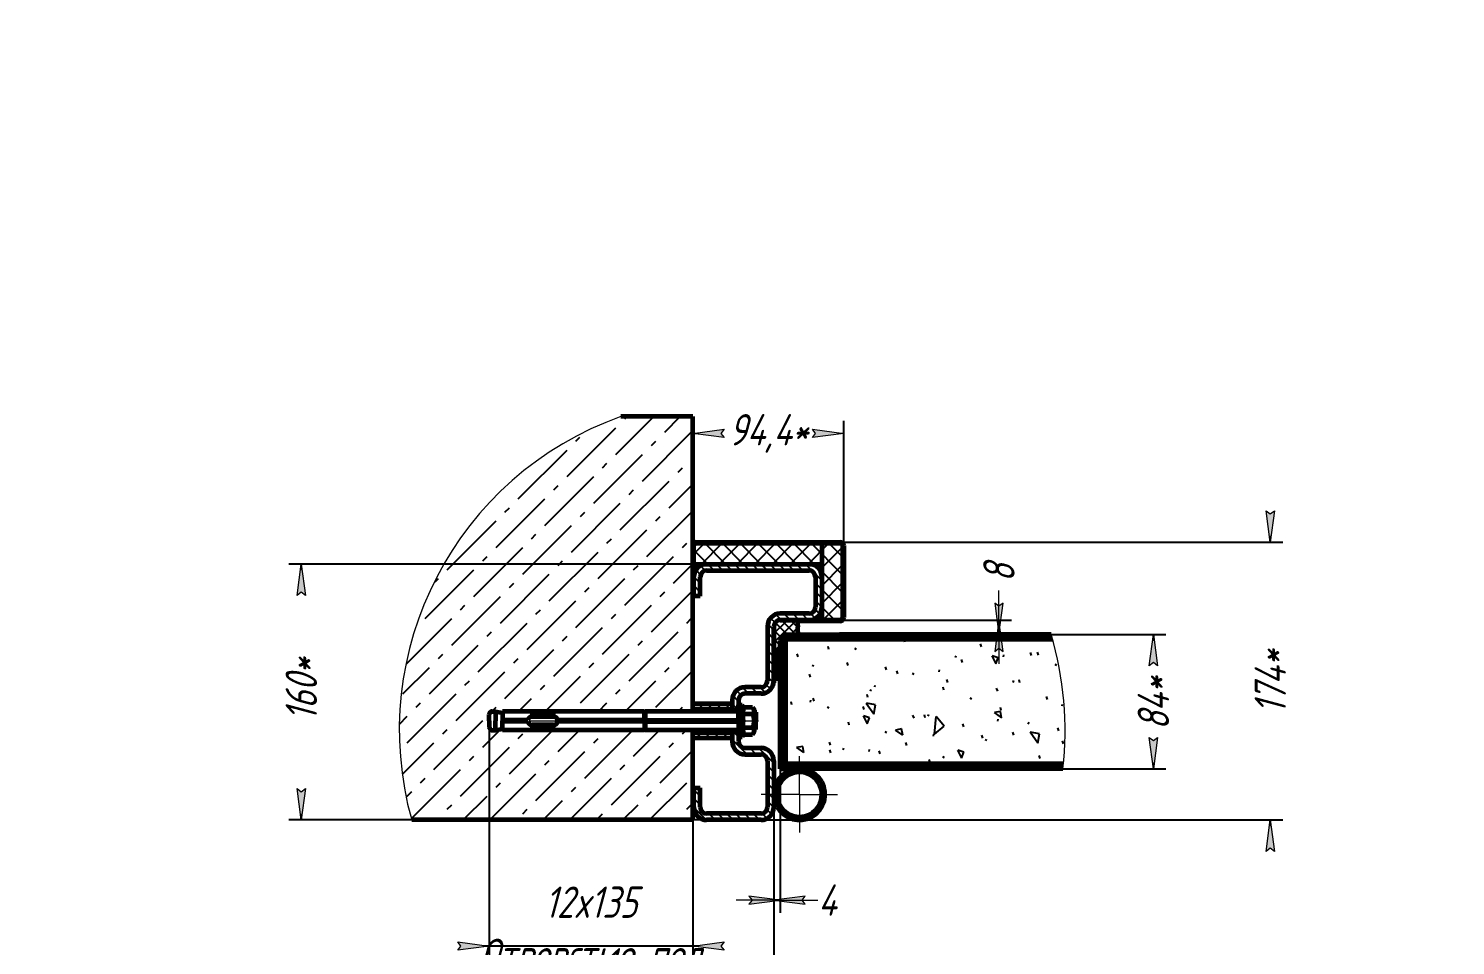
# Model space of a CAD drawing. Header units: millimetres. Extents: x -68 to 2520, y 0 to 297.
# Drawn here: x 424 to 651.4, y 150.8 to 297 of the extents above; entities that cross this region are included whole.
import ezdxf

# ---------------------------------------------------------------- set-up
doc = ezdxf.new("R2010")
doc.units = ezdxf.units.MM
for name, pattern in [('K5LT_AXLED', [13.66031551361084, 9.16031551361084, -1.5, 1.5, -1.5]), ('K5LT_BASIC', [0]), ('K5LT_THIN', [0])]:
    doc.linetypes.add(name, pattern=pattern)
doc.layers.add('Системный слой', color=7, linetype='Continuous')
doc.styles.add('KDIMTEXTSTYLE', font='GOST_AU.SHX', dxfattribs={"width": 0.96, "oblique": 15, "height": 5})
doc.dimstyles.new('KDIMSTYLE (0.40)', dxfattribs={"dimtxt": 5, "dimasz": 1, "dimexe": 2, "dimexo": 0, "dimgap": 1, "dimtad": 1, "dimlfac": 2.5, "dimtxsty": 'KDIMTEXTSTYLE', "dimsah": 1, "dimcen": 0, "dimdle": 1, "dimadec": 0, "dimazin": 0, "dimtfac": 0.667, "dimtmove": 0, "dimatfit": 3, "dimfxl": 1, "dimtvp": 1, "dimtolj": 1, "dimtzin": 0, "dimarcsym": 0})
pattern_1 = [(135, (0, 0), (-2.121320343559643, -2.121320343559642), [])]
pattern_2 = [(45, (0, 0), (-0.7071067811865475, 0.7071067811865476), []), (135, (0, 0), (-0.7071067811865476, -0.7071067811865475), [])]

# ---------------------------------------------------------------- blocks, each defined once
blk = doc.blocks.new('U70')
at = {"layer": 'Системный слой', "color": 30, "linetype": 'K5LT_AXLED', "lineweight": 18, "true_color": 0xff8000}
for q in [(546.8570243889337, 180.9973790202172), (540.7770243889337, 174.9173790202171), (546.8570243889337, 168.837379020217), (552.9370243889339, 174.9173790202171)]:
    blk.add_line((546.8570243889337, 174.9173790202171), q, dxfattribs=at)
blk = doc.blocks.new('U72')
at = {"layer": 'Системный слой', "color": 5, "linetype": 'K5LT_BASIC', "lineweight": 60, "true_color": 0x0000ff}
for p, q in [((543.7970243889281, 202.7123790194586), (546.527024388928, 202.7123790194586)), ((546.527024388928, 202.7123790194586), (546.527024388928, 201.8373790194586)), ((542.777024388928, 197.7123790194586), (542.777024388928, 201.6923790194589)), ((546.527024388928, 201.5873790194586), (546.527024388928, 200.8373790194586)), ((546.527024388928, 200.5873790194586), (546.527024388928, 200.4173790202985)), ((543.7970243889318, 197.7123790194586), (542.777024388928, 197.7123790194586))]:
    blk.add_line(p, q, dxfattribs=at)
for centre in [(546.527024388928, 201.7123790194586), (546.527024388928, 200.7123790194586)]:
    blk.add_arc(centre, 0.1250000000000001, 270, 90, dxfattribs=at)
blk = doc.blocks.new('KDIMARROW_01')
at = {"layer": 'Системный слой'}
blk.add_hatch(color=0, dxfattribs=at).paths.add_polyline_path([(0, 0), (-5, 0.658262491226197), (-4.5, 5.51091059616309e-16), (-5, -0.6582624912261956)])
at = {"layer": 'Системный слой', "color": 0, "linetype": 'K5LT_THIN', "lineweight": 18}
for p, q in [((-4.5, 5.51091059616309e-16), (-5, 0.658262491226197)), ((-5, 0.658262491226197), (0, 0)), ((0, 0), (-5, -0.6582624912261956)), ((-5, -0.6582624912261956), (-4.5, 5.51091059616309e-16)), ((0, 0), (-1, 0))]:
    blk.add_line(p, q, dxfattribs=at)
blk = doc.blocks.new('KDIMARROW_02')
at = {"layer": 'Системный слой'}
blk.add_hatch(color=0, dxfattribs=at).paths.add_polyline_path([(4.5, -5.51091059616309e-16), (5, 0.6582624912261956), (0, 0), (5, -0.658262491226197)])
at = {"layer": 'Системный слой', "color": 0, "linetype": 'K5LT_THIN', "lineweight": 18}
for p, q in [((0, 0), (-1, 0)), ((5, 0.6582624912261956), (0, 0)), ((0, 0), (5, -0.658262491226197)), ((0, 0), (7, -8.572527594031472e-16)), ((4.5, -5.51091059616309e-16), (5, 0.6582624912261956)), ((5, -0.658262491226197), (4.5, -5.51091059616309e-16))]:
    blk.add_line(p, q, dxfattribs=at)

msp = doc.modelspace()

# ---------------------------------------------------------------- hatches: boundary and pattern name
at = {"layer": 'Системный слой'}
h = msp.add_hatch(dxfattribs=at)
h.set_pattern_fill('Бетон', angle=45, style=0, pattern_type=0)
h.set_pattern_definition([(45, (0, 0), (-4.242640687119285, 4.242640687119286), [11, -5]), (45, (9.19238815542512, 9.192388155425117), (-4.242640687119285, 4.242640687119286), [1, -15]), (45, (3.535533905932738, 7.778174593052023), (-4.242640687119285, 4.242640687119286), [11, -5]), (45, (12.72792206135786, 16.97056274847714), (-4.242640687119285, 4.242640687119286), [1, -15])])
h.paths.add_polyline_path([(529.8485243889504, 188.1547766279014), (529.8485243889504, 235.1308790194715), (518.4229480622921, 235.1308790194715), (506.8871521987278, 229.3790207851325), (496.3007436302931, 220.1472183061996), (488.2654595046232, 207.9563893132596), (484.2981306269871, 196.3169640536797), (483.1164573198467, 186.1358135570594), (483.5081937254964, 178.6295104819678), (485.0719004031712, 170.8373790194582), (529.8485243889531, 170.8373790194582), (529.7267187210975, 185.1399814110165), (497.4062242536479, 185.1399814110165), (497.4062242536485, 188.1547766279014)])
h = msp.add_hatch(dxfattribs=at)
h.set_pattern_fill('Металл', angle=135, style=0, pattern_type=0)
h.set_pattern_definition(pattern_1)
h.paths.add_polyline_path([(553.3595243889506, 202.7123790194717), (544.817024388951, 202.7123790194717), (544.8170243889504, 202.5338790194714), (553.3595243889506, 202.5338790194714), (553.7562112931963, 202.6981921152258), (553.9205243889508, 203.0948790194714), (553.9205243889506, 214.5698790194714), (553.7562112931963, 214.9665659237171), (553.3595243889506, 215.1308790194715), (530.4095243889507, 215.1308790194714), (530.012837484705, 214.9665659237171), (529.8485243889506, 214.5698790194714), (529.8485243889506, 206.5373790194717), (530.027024388951, 206.5373790194717), (530.0270243889506, 214.5698790194714), (530.1390560451468, 214.8403473632753), (530.4095243889507, 214.9523790194711), (553.3595243889506, 214.9523790194714), (553.6299927327545, 214.8403473632753), (553.7420243889508, 214.5698790194714), (553.7420243889507, 203.0948790194714), (553.6299927327545, 202.8244106756676)])
h = msp.add_hatch(dxfattribs=at)
h.set_pattern_fill('Неметалл', angle=45, style=0, pattern_type=0)
h.set_pattern_definition([(45, (0, 0), (-1.414213562373095, 1.414213562373095), []), (135, (0, 0), (-1.414213562373095, -1.414213562373095), [])])
h.paths.add_polyline_path([(532.0670243889285, 211.6373790194586), (550.4270243889284, 211.6373790194586), (550.4270243889284, 214.9523790194711), (530.4095243889507, 214.9523790194714), (530.1390560451468, 214.8403473632753), (530.027024388951, 214.56987901947), (530.0270243889422, 211.6373790194586)])
h.paths.add_polyline_path([(553.7420243889508, 203.0948790194714), (553.7420243889507, 214.5698790194714), (553.6299927327545, 214.8403473632753), (553.3595243889506, 214.9523790194711), (550.4270243889284, 214.9523790194711), (550.4270243889284, 202.7123790194717), (553.3595243889506, 202.7123790194714), (553.6299927327545, 202.8244106756676)])
h = msp.add_hatch(dxfattribs=at)
h.set_pattern_fill('Металл', angle=-45, style=0, pattern_type=0)
h.set_pattern_definition([(-45, (0, 0), (0.7071067811865475, 0.7071067811865476), [])])
h.paths.add_polyline_path([(541.7570243889282, 193.0223790194592), (541.449573408536, 192.2925339025639), (540.7370243889283, 192.0023790194595), (538.1870243889282, 192.0023790194586), (537.1000210233395, 191.6886535292625), (536.3473516417843, 190.8439708657319), (536.1470243889281, 189.9623790194586), (536.1470243889285, 188.298379019459), (537.1670243889286, 188.298379019459), (537.1670243889282, 189.9623790194586), (537.4744753693204, 190.6922241363539), (538.1870243889282, 190.9823790194598), (540.7370243889283, 190.9823790194592), (541.8240277545169, 191.2961045096553), (542.5766971360723, 192.1407871731859), (542.7770243889283, 193.0223790194592), (542.7770243889283, 198.1223790194592), (542.7770243889283, 198.8873790194586), (542.7770243889281, 201.6923790194589), (543.0844753693202, 202.4222241363542), (543.7970243889284, 202.7123790194586), (544.817024388951, 202.7123790194717), (548.3870243889282, 202.7123790194595), (549.474027754517, 203.0261045096556), (550.2266971360723, 203.8707871731862), (550.4270243889284, 204.7523790194595), (550.4270243889282, 209.5973790194592), (550.1132988987322, 210.6843823850479), (549.2686162352015, 211.4370517666032), (548.3870243889282, 211.6373790194586), (532.0670243889285, 211.6373790194592), (530.9800210233398, 211.3236535292631), (530.2273516417845, 210.4789708657325), (530.0270243889283, 209.5973790194592), (530.0270243889283, 206.5373790194586), (531.0470243889281, 206.5373790194586), (531.0470243889285, 209.5973790194592), (531.3544753693207, 210.3272241363545), (532.0670243889285, 210.6173790194589), (548.3870243889282, 210.6173790194592), (549.1168695058235, 210.309928039067), (549.4070243889283, 209.5973790194592), (549.4070243889282, 204.7523790194595), (549.0995734085361, 204.0225339025642), (548.3870243889282, 203.7323790194598), (543.7970243889281, 203.7323790194589), (542.7100210233393, 203.4186535292628), (541.957351641784, 202.5739708657322), (541.7570243889284, 201.6923790194589)])
h.paths.add_polyline_path([(542.7770243889283, 174.9173790202171), (542.7770243889282, 180.2723790194592), (542.4632988987322, 181.3593823850479), (541.6186162352016, 182.1120517666032), (540.7370243889283, 182.3123790194586), (538.1870243889282, 182.3123790194598), (537.4571792720329, 182.6198299998519), (537.1670243889286, 183.3323790194598), (537.1670243889296, 184.0848030851066), (537.1670243889292, 184.996379019459), (536.1470243889281, 184.996379019459), (536.1470243889282, 183.3323790194598), (536.4607498791244, 182.245375653871), (537.3054325426549, 181.4927062723158), (538.1870243889282, 181.2923790194589), (540.7370243889283, 181.2923790194592), (541.4668695058235, 180.984928039067), (541.7570243889284, 180.2723790194592), (541.7570243889282, 172.8773790194595), (541.449573408536, 172.1475339025642), (540.7370243889283, 171.8573790194598), (532.0670243889285, 171.8573790194595), (531.3371792720333, 172.1648299998516), (531.0470243889281, 172.8773790194595), (531.0470243889281, 175.9373790194586), (530.0270243889283, 175.9373790194586), (530.0270243889286, 172.8773790194595), (530.3407498791246, 171.7903756538708), (531.1854325426552, 171.0377062723155), (532.0670243889285, 170.8373790194586), (540.7370243889283, 170.8373790194595), (541.8240277545169, 171.1511045096556), (542.5766971360723, 171.9957871731862), (542.7770243889283, 172.8773790194595)])
h = msp.add_hatch(dxfattribs=at)
h.set_pattern_fill('Неметалл', angle=45, style=0, pattern_type=0)
h.set_pattern_definition(pattern_2)
h.paths.add_polyline_path([(543.7970243889082, 199.3973790201722), (544.1044753693003, 200.1272241370675), (544.8170243889329, 200.4173790202985), (546.527024388928, 200.4173790202985), (546.527024388928, 200.5873790194586), (546.6154127365763, 200.6239906718103), (546.652024388928, 200.7123790194586), (546.6154127365763, 200.8007673671069), (546.527024388928, 200.8373790194586), (546.527024388928, 201.5873790194586), (546.6154127365763, 201.6239906718102), (546.652024388928, 201.7123790194586), (546.6154127365763, 201.8007673671069), (546.527024388928, 201.8373790194586), (546.527024388928, 202.7123790194586), (543.7970243889281, 202.7123790194589), (543.0671792720328, 202.4049280390668), (542.7770243889283, 201.6923790194589), (542.777024388928, 198.8873790194586), (542.7770243889283, 198.1223790194592), (542.777024388928, 197.7123790194586), (543.7970243889318, 197.7123790194586)])
h = msp.add_hatch(dxfattribs=at)
h.set_pattern_fill('Металл', angle=135, style=0, pattern_type=0)
h.set_pattern_definition(pattern_1)
h.paths.add_polyline_path([(553.232024388909, 179.5073790201728), (544.8170243889082, 179.5073790201734), (544.456399930503, 179.6567545617683), (544.3070243889083, 180.0173790201734), (544.3070243889082, 199.3973790201722), (544.456399930503, 199.7580034785774), (544.8170243889082, 199.9073790201728), (553.2320243889083, 199.9073790201728), (553.2320243889083, 200.4173790201734), (544.8170243889082, 200.4173790201722), (544.0871792720129, 200.1099280397801), (543.7970243889084, 199.3973790201722), (543.7970243889082, 180.0173790201734), (544.1044753693003, 179.2875339032781), (544.8170243889082, 178.9973790201722), (553.2320243889083, 178.9973790201722)])
h = msp.add_hatch(dxfattribs=at)
h.set_pattern_fill('Неметалл', angle=45, style=0, pattern_type=0)
h.set_pattern_definition(pattern_2)
h.paths.add_polyline_path([(542.7770243889283, 198.1223790194592), (542.7770243889283, 193.0223790194592), (543.159524388928, 193.0223790194592), (543.159524388928, 198.1223790194592)])
h = msp.add_hatch(dxfattribs=at)
h.set_pattern_fill('Песок', angle=40, style=0, pattern_type=0)
h.set_pattern_definition([(40, (7.66044443118978, 6.427876096865393), (-20.56920350996926, 24.5134221798073), [2, -30]), (130, (9.192533317427737, 7.713451316238471), (-24.5134221798073, -20.56920350996926), [2, -30]), (85, (7.66044443118978, 6.427876096865393), (-20.56882517772485, 24.51297130099583), [2.828000068664551, -42.42599868774414]), (59.99999999999999, (9.192533317427737, 7.713451316238471), (-27.71281292110204, 16), [2, -30]), (150, (10.19226386912524, 9.44522345926672), (-16, -27.71281292110204), [2, -30]), (105, (9.192533317427737, 7.713451316238471), (-27.71230319544804, 15.99970570975645), [2.828000068664551, -42.42599868774414]), (80, (16.85297774861752, 14.14132741310386), (-26.09740545482351, 4.601676708173656), [1.5, -25]), (170, (17.11351569518355, 15.61835731746236), (-4.601676708173652, -26.09740545482351), [1.5, -25]), (125, (16.85297774861752, 14.14132741310386), (-26.09694748155999, 4.601595955130849), [2.121000051498413, -35.35499954223633]), (99.99999999999999, (-18.79566591867736, -15.77143634009354), (-15.75692404819533, -2.778370842670881), [1, -15]), (190, (-18.96929776496088, -14.78664805006619), (2.778370842670888, -15.75692404819533), [1, -15]), (145, (-18.79566591867736, -15.77143634009354), (-15.75733021059786, -2.778442460061004), [1.414000034332275, -21.21299934387207]), (70, (1.232568334324387, 14.08832052805517), (-15.03508193257453, 5.472322293210701), [1, -15]), (160, (1.574569151644623, 15.02799693239705), (-5.472322293210702, -15.03508193257453), [1, -15]), (115, (1.232568334324387, 14.08832052805517), (-15.03546948822825, 5.472463351932776), [1.414000034332275, -21.21299934387207]), (85, (0, 0), (-9.351856781683848, 7.8449203141188), [0.300000011920929, -10]), (65, (0, 0), (-2.418447626479752, 6.644630243886747), [0.300000011920929, -10]), (105, (0, 0), (-6.19307471107896, 7.658056256191532), [0.5, -12]), (110, (0, 0), (-7.945928918804033, 1.364629479863953), [0.5, -7])])
h.paths.add_polyline_path([(589.0498103017961, 188.9515385716347), (588.4818871056879, 193.7594285945277), (587.1629340737929, 199.6523790198595), (544.6895243889077, 199.6523790198582), (544.6895243889102, 179.7623790198631), (588.9136247896934, 179.7623790198602), (589.1022764842542, 182.1443177363191), (589.1860465400102, 185.4479661321757)])
h = msp.add_hatch(dxfattribs=at)
h.set_pattern_fill('Металл', angle=45, style=0, pattern_type=0)
h.set_pattern_definition([(45, (0, 0), (-0.7071067811865475, 0.7071067811865476), [])])
h.paths.add_polyline_path([(529.8485243889506, 183.9422790194589), (536.1470243889281, 183.9422790194589), (536.1470243889285, 184.7423790194589), (529.8485243889506, 184.7423790194589)])
h.paths.add_polyline_path([(536.1470243889285, 189.3524790194591), (529.8485243889506, 189.3524790194591), (529.8485243889506, 188.5523790194588), (536.1470243889281, 188.5523790194588)])

# ---------------------------------------------------------------- linework, layer by layer
at = {"layer": 'Системный слой', "color": 5, "linetype": 'K5LT_BASIC', "lineweight": 60, "true_color": 0x0000ff}
for p, q in [((529.8485243889484, 235.1308790194715), (518.4229480622923, 235.1308790194715)), ((529.8485243889506, 188.1547766279014), (529.8485243889506, 235.1308790194715)), ((530.0270243889283, 206.5373790194586), (530.027024388951, 214.56987901947)), ((530.4095243889507, 215.1308790194715), (553.3595243889506, 215.1308790194715)), ((530.4095243889507, 214.9523790194711), (553.3595243889506, 214.9523790194711)), ((550.4270243889284, 214.9523790194711), (550.4270243889284, 202.7123790194717)), ((553.7420243889508, 214.5698790194714), (553.7420243889508, 203.0948790194714)), ((553.9205243889508, 214.5698790194714), (553.9205243889508, 203.0948790194714)), ((530.0270243889422, 211.6373790194586), (550.4270243889284, 211.6373790194586)), ((530.0270243889283, 206.5373790194586), (530.0270243889283, 209.5973790194592)), ((531.0470243889281, 206.5373790194586), (531.0470243889281, 209.5973790194592)), ((532.0670243889285, 210.6173790194589), (548.3870243889286, 210.6173790194589)), ((549.4070243889283, 209.5973790194592), (549.4070243889283, 204.7523790194595)), ((530.0270243889283, 206.5373790194586), (529.8485243889506, 206.5373790194703)), ((531.0470243889281, 206.5373790194586), (530.0270243889283, 206.5373790194586)), ((548.3870243889282, 203.7323790194598), (543.7970243889281, 203.7323790194598)), ((548.3870243889282, 202.7123790194586), (543.7970243889281, 202.7123790194586)), ((543.7970243889284, 202.7123790194586), (547.8770243889284, 202.7123790194586)), ((553.3595243889506, 202.7123790194717), (544.817024388951, 202.7123790194717)), ((553.3595243889506, 202.5338790194714), (546.527024388928, 202.5338790194714)), ((541.7570243889284, 201.6923790194589), (541.7570243889284, 193.0223790194592)), ((542.7770243889283, 201.6923790194589), (542.7770243889283, 193.0223790194592)), ((542.7770243889283, 198.8873790194586), (542.7770243889283, 201.6923790194589)), ((544.8170243889329, 200.4173790202985), (553.232024388933, 200.4173790202985)), ((553.232024388933, 200.4173790202985), (553.2320243889324, 199.9073790202994)), ((586.9390891984956, 200.4173790203), (553.2320243889326, 200.4173790203)), ((542.7770243889283, 193.0223790194592), (542.7770243889283, 198.1223790194592)), ((543.7970243889324, 180.0173790202985), (543.7970243889317, 199.3973790202988)), ((544.3070243889083, 180.0173790201734), (544.3070243889083, 199.3973790201722)), ((544.6895243889076, 199.7798790198562), (587.1264920532152, 199.7798790198569)), ((544.6895243889101, 179.6348790198594), (544.6895243889076, 199.7798790198562)), ((587.1629340737929, 199.6523790198595), (544.6895243889076, 199.6523790198582)), ((544.8170243889329, 199.9073790202994), (553.2320243889324, 199.9073790202994)), ((545.0720243889081, 199.6523790198567), (587.1629340737935, 199.6523790198575)), ((556.2920243889052, 199.6523790198626), (545.0720243889077, 199.6523790198582)), ((587.0897048561035, 199.9073790203009), (553.2320243889319, 199.9073790203009)), ((543.159524388928, 197.7123790194586), (543.159524388928, 193.0223790194592)), ((540.7370243889283, 192.0023790194595), (538.1870243889282, 192.0023790194595)), ((543.159524388928, 193.0223790194592), (542.7770243889283, 193.0223790194592)), ((536.1470243889285, 189.3524790194591), (529.8485243889506, 189.3524790194591)), ((536.1470243889281, 189.9623790194586), (536.1470243889281, 188.1547766279014)), ((537.1670243889286, 189.9623790194586), (537.1670243889286, 183.3323790194598)), ((537.1670243889296, 189.2099549538114), (537.7322984920955, 189.2099549538114)), ((537.1670243889296, 186.6473790194588), (537.1670243889296, 189.2099549538107)), ((537.7322984920955, 189.2099549538114), (537.7322984920955, 186.6473790194599)), ((537.8949670245219, 188.8231201077811), (539.402272519432, 188.8231201077811)), ((540.7370243889283, 190.9823790194598), (538.1870243889282, 190.9823790194598)), ((539.4022725194313, 188.8231201077811), (539.6793537363333, 188.3432013289566)), ((497.4062242536481, 186.6473790194588), (497.4062242536481, 187.6523107584202)), ((497.4062242536481, 186.6473790194588), (497.4062242536481, 185.6424472804974)), ((497.9086901231293, 188.1547766279014), (498.4111559926102, 188.1547766279014)), ((498.4111559926098, 188.1547766279014), (499.5498324592608, 187.9412747904047)), ((498.4111559926098, 188.1547766279014), (498.4111559926098, 186.6473790194592)), ((498.4111559926098, 185.1399814110165), (498.4111559926098, 186.6473790194592)), ((522.1607965858947, 188.1547766279014), (499.5498324592608, 188.1547766279014)), ((499.5498324592612, 188.1547766279014), (499.5498324592612, 186.6473790194592)), ((503.5810750644242, 186.772995486829), (499.5498324592608, 186.772995486829)), ((499.5498324592612, 185.1399814110165), (499.5498324592612, 186.6473790194592)), ((503.5810750644242, 186.5217625520891), (499.5498324592608, 186.5217625520891)), ((507.6520946046384, 187.3382695899945), (504.2604499856435, 187.3382695899945)), ((507.6520946046384, 187.3039619418902), (504.2604499856435, 187.3039619418902)), ((522.1607965858947, 186.772995486829), (508.3314695258573, 186.772995486829)), ((522.1607965858947, 186.5217625520891), (508.3314695258573, 186.5217625520891)), ((522.1607965858947, 186.6473790194588), (522.1607965858947, 188.1547766279014)), ((522.1607965858947, 188.0291601605313), (522.2864130532648, 188.0291601605313)), ((522.1607965858947, 187.8291204007768), (522.2864130532648, 187.8291204007768)), ((522.1607965858947, 186.6473790194588), (522.1607965858947, 186.772995486829)), ((522.1607965858947, 186.6473790194588), (522.1607965858947, 185.1399814110162)), ((522.1607965858947, 186.6473790194588), (522.1607965858947, 186.5217625520883)), ((522.2864130532655, 188.1547766279014), (522.2864130532655, 185.1399814110165)), ((537.1670243889296, 188.1547766279014), (522.2864130532655, 188.1547766279014)), ((522.2864130532655, 186.772995486829), (537.16702438893, 186.772995486829)), ((522.2864130532655, 186.5217625520891), (537.16702438893, 186.5217625520891)), ((529.8485243889506, 188.5523790194588), (536.1470243889281, 188.5523790194588)), ((537.1670243889292, 188.298379019459), (536.1470243889285, 188.298379019459)), ((537.1670243889296, 186.6473790194588), (537.1670243889296, 184.0848030851066)), ((537.7322984920955, 187.7352495636202), (539.4022725115184, 187.7352495593088)), ((537.7322984920955, 184.0848030851066), (537.7322984920955, 186.6473790194588)), ((539.6793537363336, 188.3432013289563), (539.6793537363336, 186.6473790194588)), ((539.6793537363336, 188.0291601605313), (539.9305866710743, 188.0291601605313)), ((539.6793537363336, 187.8291204007768), (539.9305866710743, 187.8291204007768)), ((539.6793537363336, 184.9515567099617), (539.6793537363336, 186.6473790194595)), ((539.9305866710739, 188.0291601605313), (539.9305866710739, 186.6473790194595)), ((539.9305866710739, 185.2655978783874), (539.9305866710739, 186.6473790194595)), ((497.9086901231293, 185.1399814110165), (498.4111559926102, 185.1399814110165)), ((498.4111559926098, 185.1399814110165), (499.5498324592608, 185.353483248514)), ((522.1607965858947, 185.1399814110165), (499.5498324592608, 185.1399814110165)), ((507.6520946046384, 185.9907960970278), (504.2604499856435, 185.9907960970278)), ((507.6520946046384, 185.9564884489231), (504.2604499856435, 185.9564884489231)), ((522.1607965858947, 185.4656376381412), (522.2864130532648, 185.4656376381412)), ((522.1607965858947, 185.2655978783874), (522.2864130532648, 185.2655978783874)), ((537.1670243889296, 185.1399814110165), (522.2864130532655, 185.1399814110165)), ((529.8485243889506, 170.8373790194582), (529.8485243889506, 185.1399814110162)), ((536.1470243889285, 184.7423790194589), (529.8485243889506, 184.7423790194589)), ((536.1470243889281, 185.1399814110165), (536.1470243889281, 183.3323790194598)), ((536.1470243889285, 184.996379019459), (537.1670243889292, 184.996379019459)), ((537.7322984920955, 185.5595084752978), (539.4022725115184, 185.5595084796092)), ((537.9207231931507, 184.4716379311369), (539.4022725194313, 184.4716379311369)), ((539.4022725194313, 184.4716379311369), (539.6793537363333, 184.951556709961)), ((539.6793537363336, 185.4656376381412), (539.9305866710743, 185.4656376381412)), ((539.6793537363336, 185.2655978783874), (539.9305866710743, 185.2655978783874)), ((529.8485243889506, 183.9422790194589), (536.1470243889281, 183.9422790194589)), ((537.1670243889296, 184.0848030851066), (537.7322984920955, 184.0848030851066)), ((538.1870243889282, 182.3123790194586), (540.7370243889283, 182.3123790194586)), ((538.1870243889282, 181.2923790194589), (540.7370243889283, 181.2923790194589)), ((541.7570243889284, 180.2723790194592), (541.7570243889284, 172.8773790194595)), ((542.7770243889283, 180.2723790194592), (542.7770243889283, 172.8773790194595)), ((543.7970243889106, 179.2523790203763), (543.7970243889324, 180.0173790203)), ((544.6895243889101, 179.7623790198631), (556.2920243889059, 179.7623790198631)), ((588.9004752049107, 179.6348790198594), (544.6895243889101, 179.6348790198594)), ((545.0720243889081, 179.7623790198602), (588.9136247896934, 179.7623790198613)), ((588.9136247896934, 179.7623790198602), (545.0720243889084, 179.7623790198602)), ((543.7970243889142, 178.997379020373), (543.7970243889102, 179.2523790203763)), ((543.7970243889142, 178.997379020373), (544.8170243889322, 178.9973790202988)), ((553.2320243889287, 179.5073790202994), (544.8170243889322, 179.5073790202994)), ((553.2320243889287, 178.9973790202988), (544.8170243889322, 178.9973790202988)), ((553.2320243889287, 179.5073790202994), (553.2320243889287, 178.9973790202988)), ((588.8870141086799, 179.5073790202994), (553.2320243889287, 179.5073790202994)), ((588.8300497500533, 178.9973790202988), (553.2320243889287, 178.9973790202988)), ((530.0270243889283, 175.9373790194586), (531.0470243889281, 175.9373790194586)), ((530.0270243889283, 172.8773790194595), (530.0270243889283, 175.9373790194586)), ((531.0470243889281, 172.8773790194595), (531.0470243889281, 175.9373790194586)), ((529.8485243889531, 170.8373790194582), (485.0719004031714, 170.8373790194582)), ((540.7370243889283, 171.8573790194598), (532.0670243889282, 171.8573790194598)), ((540.7370243889283, 170.8373790194586), (532.0670243889282, 170.8373790194586))]:
    msp.add_line(p, q, dxfattribs=at)
at = {"layer": 'Системный слой', "color": 30, "linetype": 'K5LT_AXLED', "lineweight": 18, "true_color": 0xff8000}
msp.add_line((503.8742169890548, 186.6473790194588), (540.3551630957837, 186.6473790194588), dxfattribs=at)
at = {"layer": 'Системный слой', "color": 7, "linetype": 'K5LT_THIN', "lineweight": 18}
for p, q in [((504.1952589346433, 188.0503551410911), (505.9562722951413, 188.0503551410911)), ((504.2510828927428, 187.6983997008756), (505.9562722951413, 187.6983997008756)), ((504.2510828927428, 187.5586465489825), (505.9562722951413, 187.5586465489825)), ((507.7172856556385, 188.0503551410911), (505.9562722951409, 188.0503551410911)), ((507.6614616975395, 187.6983997008756), (505.9562722951417, 187.6983997008756)), ((507.6614616975395, 187.5586465489825), (505.9562722951417, 187.5586465489825)), ((504.1952589346433, 185.2444028978269), (505.9562722951413, 185.2444028978269)), ((504.2510828927428, 185.7361114899362), (505.9562722951413, 185.7361114899362)), ((504.2510828927428, 185.5963583380424), (505.9562722951413, 185.5963583380424)), ((507.6614616975395, 185.7361114899362), (505.9562722951417, 185.7361114899362)), ((507.6614616975395, 185.5963583380424), (505.9562722951417, 185.5963583380424)), ((507.7172856556385, 185.2444028978269), (505.9562722951409, 185.2444028978269))]:
    msp.add_line(p, q, dxfattribs=at)
for centre, radius, start, end in [((536.1470243889281, 185.1399814110165), 53.0399163397854, 109.5217616457764, 195.6438772021745), ((536.1470243889281, 185.1399814110165), 53.0399163397854, 353.3495991689816, 16.74040195801412), ((504.1952589346433, 187.8324105702039), 0.2179445708872813, 90, 180), ((504.2510828927428, 187.8324150779692), 0.2737685289865939, 180, 270), ((504.2588607255983, 187.8800382130514), 0.1818049608495686, 110.4772409659993, 267.5480699603868), ((507.6536838646836, 187.8800382130514), 0.1818049608495686, 272.4519300396275, 69.52275903400071), ((507.6614616975395, 187.8324150779692), 0.2737685289865939, 270, 0), ((507.7172856556385, 187.8324105702039), 0.2179445708872813, 0, 90), ((504.2510828927428, 185.4623429609495), 0.2737685289865939, 90, 180), ((504.1952589346433, 185.4623474687141), 0.2179445708872813, 180, 270), ((504.2588607255983, 185.4147198258666), 0.1818049608495686, 92.45193003961322, 249.5227590340074), ((507.6614616975395, 185.4623429609495), 0.2737685289865939, 0, 90), ((507.6536838646836, 185.4147198258666), 0.1818049608495686, 290.4772409660061, 87.54806996037247), ((507.7172856556385, 185.4623474687141), 0.2179445708872813, 270, 0)]:
    msp.add_arc(centre, radius, start, end, dxfattribs=at)
at = {"layer": 'Системный слой', "color": 5, "linetype": 'K5LT_BASIC', "lineweight": 60, "true_color": 0x0000ff}
for centre, radius, start, end in [((530.4095243889507, 214.5698790194714), 0.5610000000000002, 90, 180), ((530.4095243889507, 214.5698790194714), 0.3825000000000003, 90, 180), ((553.3595243889506, 214.5698790194714), 0.5610000000000002, 0, 90), ((553.3595243889506, 214.5698790194714), 0.3825000000000003, 0, 90), ((532.0670243889285, 209.5973790194592), 2.04, 90, 180), ((548.3870243889282, 209.5973790194592), 2.04, 0, 90), ((532.0670243889285, 209.5973790194592), 1.02, 90, 180), ((548.3870243889282, 209.5973790194592), 1.02, 0, 90), ((548.3870243889282, 204.7523790194595), 2.04, 270, 0), ((548.3870243889282, 204.7523790194595), 1.02, 270, 0), ((543.7970243889281, 201.6923790194589), 2.04, 90, 180), ((543.7970243889281, 201.6923790194589), 1.02, 90, 180), ((553.3595243889506, 203.0948790194714), 0.5610000000000002, 270, 0), ((553.3595243889506, 203.0948790194714), 0.3824999999999998, 270, 0), ((544.8170243889082, 199.3973790201722), 1.02, 90, 180), ((544.8170243889082, 199.3973790201722), 0.51, 90, 180), ((538.1870243889282, 189.9623790194586), 2.04, 90, 180), ((540.7370243889283, 193.0223790194592), 1.020000000000001, 270, 0), ((540.7370243889283, 193.0223790194592), 2.04, 270, 0), ((538.1870243889282, 189.9623790194586), 1.020000000000001, 90, 180), ((536.5201243330022, 188.4726022587151), 1.418821760807043, 328.6882939315831, 31.31170606839141), ((497.9086901231293, 187.6523107584206), 0.5024658694807637, 90, 180), ((504.2604499856438, 186.6473790194588), 0.69089057053605, 90, 169.5243183036162), ((504.2392675325808, 186.6309495524943), 0.6733456561073713, 88.1972625500949, 167.8216502120848), ((504.2604499856438, 186.6473790194588), 0.69089057053605, 190.4756816963535, 270), ((504.2392675325808, 186.6638084864248), 0.6733456561073713, 192.1783497879153, 271.8027374499051), ((507.6520946046384, 186.6473790194588), 0.69089057053605, 10.47568169641558, 90), ((507.6732770577014, 186.6309495524943), 0.6733456561073713, 12.17834978791526, 91.80273744986641), ((507.6520946046384, 186.6473790194588), 0.69089057053605, 270, 349.5243183035845), ((507.6732770577014, 186.6638084864248), 0.6733456561073713, 268.1972625501336, 347.8216502120848), ((534.6860990117295, 186.6473790194588), 3.234624181421291, 340.347140818239, 19.65285918176426), ((539.0720534247189, 188.2244778984343), 0.5902448763843366, 304.0185428991911, 37.42228412918758), ((537.4052257844006, 186.6473790194588), 2.274127951932434, 0, 28.57888200525796), ((537.4052257844006, 186.6473790194588), 2.274127951932434, 331.4211179947455, 0), ((497.9086901231293, 185.6424472804974), 0.5024658694807637, 180, 270), ((536.5201243330022, 184.822155780203), 1.418821760807043, 328.6882939315894, 31.31170606839235), ((539.0720534247189, 185.0702801404848), 0.5902448763843366, 322.5777158707931, 55.98145710080895), ((538.1870243889282, 183.3323790194598), 2.040000000000001, 180, 270), ((538.1870243889282, 183.3323790194598), 1.020000000000001, 180, 270), ((540.7370243889283, 180.2723790194592), 2.040000000000001, 0, 90), ((540.7370243889283, 180.2723790194592), 1.020000000000001, 0, 90), ((544.8170243889082, 180.0173790201734), 1.020000000000001, 180, 270.0000000000153), ((544.8170243889082, 180.0173790201734), 0.5100000000000003, 180, 270), ((546.8570243889345, 174.9173790202171), 4.080000000000083, 29.17372602862791, 209.1737260285675), ((546.8570243889345, 174.9173790202171), 3.570000000000069, 29.17372602862139, 209.1737260286017), ((546.8570243889337, 174.9173790202171), 4.080000000000079, 209.1737260286113, 29.17372602860697), ((546.8570243889345, 174.9173790202171), 3.570000000000069, 209.1737260286017, 29.17372602862138), ((532.0670243889285, 172.8773790194595), 2.040000000000001, 180, 270), ((532.0670243889285, 172.8773790194595), 1.020000000000001, 180, 270), ((540.7370243889283, 172.8773790194595), 2.040000000000001, 270, 0), ((540.7370243889283, 172.8773790194595), 1.020000000000001, 270, 0)]:
    msp.add_arc(centre, radius, start, end, dxfattribs=at)

# ---------------------------------------------------------------- block references
at = {"layer": 'Системный слой'}
for name in ['U72', 'U70']:
    msp.add_blockref(name, (0, 0), dxfattribs=at)

# ---------------------------------------------------------------- dimensions: what is measured, and where the dimension line sits
at = {"layer": 'Системный слой', "color": 7}
for base, p1, p2, location, text, override in [((553.9205243889505, 232.4575735672984), (529.8485243889504, 216.3933622268341), (553.9205243889505, 214.5698790194714), (541.9205243889505, 232.4575735672984), '\\H5.0;\\W0.965;\\Q15;\\H5.0;\\W0.965;\\Q15;\\Q15;94,4\\H5.0;\\W0.965;\\Q15;\\Q15;*', {"dimexo": 0, "dimblk1": 'KDIMARROW_01', "dimblk2": 'KDIMARROW_01', "dimse1": 0, "dimse2": 0, "dimclrt": 7, "dimtolj": 1}), ((543.7970243889324, 158.0608466298603), (542.7770243889283, 179.9969754582121), (543.7970243889324, 180.0173790203), (551.294524331712, 158.0608466298603), '\\H5.0;\\W0.965;\\Q15;\\H5.0;\\W0.965;\\Q15;\\Q15;4', {"dimexo": 0, "dimblk1": 'KDIMARROW_02', "dimblk2": 'KDIMARROW_02', "dimse1": 0, "dimse2": 0, "dimclrt": 7, "dimtolj": 1}), ((542.7770243889283, 140.8572070899992), (529.8485243889531, 170.8373790194582), (542.7770243889283, 172.8773790194595), (536.7770243889283, 140.8572070899992), '\\H5.0;\\W0.965;\\Q15;\\H5.0;\\W0.965;\\Q15;\\Q15;50\\H5.0;\\W0.965;\\Q15;\\Q15;*', {"dimexo": 0, "dimblk1": 'KDIMARROW_01', "dimblk2": 'KDIMARROW_01', "dimse1": 0, "dimse2": 0, "dimclrt": 7, "dimtolj": 1})]:
    msp.add_linear_dim(base=base, p1=p1, p2=p2, location=location, text=text, dimstyle='KDIMSTYLE (0.40)', override=override, dxfattribs=at).render()
for base, p1, p2, location, text, override in [((621.8747003614185, 170.8373790194595), (553.3595243889506, 215.1308790194715), (540.7370243889283, 170.8373790194595), (621.8747003614185, 192.8373790194595), '\\H5.0;\\W0.965;\\Q15;\\H5.0;\\W0.965;\\Q15;\\Q15;174\\H5.0;\\W0.965;\\Q15;\\Q15;*', {"dimexo": 0, "dimblk1": 'KDIMARROW_01', "dimblk2": 'KDIMARROW_01', "dimse1": 0, "dimse2": 0, "dimclrt": 7, "dimtolj": 1}), ((578.6454856624568, 202.7123790194586), (558.5634316628177, 200.4173790203), (547.8770243889282, 202.7123790194586), (578.6454856624568, 210.2098789622382), '\\H5.0;\\W0.965;\\Q15;\\H5.0;\\W0.965;\\Q15;\\Q15;8', {"dimexo": 0, "dimblk1": 'KDIMARROW_02', "dimblk2": 'KDIMARROW_02', "dimse1": 0, "dimse2": 0, "dimclrt": 7, "dimtolj": 1}), ((467.4846808172802, 211.6373790194592), (532.0670243889285, 170.8373790194595), (532.0670243889285, 211.6373790194592), (467.4846808172802, 191.6373790194592), '\\H5.0;\\W0.965;\\Q15;\\H5.0;\\W0.965;\\Q15;\\Q15;160\\H5.0;\\W0.965;\\Q15;\\Q15;*', {"dimexo": 0, "dimblk1": 'KDIMARROW_01', "dimblk2": 'KDIMARROW_01', "dimse1": 0, "dimse2": 0, "dimclrt": 7, "dimtolj": 1}), ((603.258281178191, 200.4173790203), (588.8300497500534, 178.9973790202988), (586.9390891984956, 200.4173790203), (603.258281178191, 189.4173790203), '\\H5.0;\\W0.965;\\Q15;\\H5.0;\\W0.965;\\Q15;\\Q15;84\\H5.0;\\W0.965;\\Q15;\\Q15;*', {"dimexo": 0, "dimblk1": 'KDIMARROW_01', "dimblk2": 'KDIMARROW_01', "dimse1": 0, "dimse2": 0, "dimclrt": 7, "dimtolj": 1})]:
    msp.add_linear_dim(base=base, p1=p1, p2=p2, angle=90, location=location, text=text, dimstyle='KDIMSTYLE (0.40)', override=override, dxfattribs=at).render()
msp.add_linear_dim(base=(497.4062242536481, 150.7332485677449), p1=(529.8485243889531, 170.8373790194582), p2=(497.4062242536481, 186.6473790194588), text='\\H5.0;\\W0.965;\\Q15;\\Q15;12x135\\H5.0;\\W0.965;\\Q15;\\X\\H5.0;\\W0.965;\\Q15;\\Q15;Отверстие под\\X\\H5.0;\\W0.965;\\Q15;\\Q15;анкерный болт\\X\\H5.0;\\W0.965;\\Q15;\\Q15;12х100', dimstyle='KDIMSTYLE (0.40)', override={"dimexo": 0, "dimblk1": 'KDIMARROW_01', "dimblk2": 'KDIMARROW_01', "dimse1": 0, "dimse2": 0, "dimclrt": 7, "dimtolj": 1}, dxfattribs=at).render()

doc.saveas('drawing.dxf')
